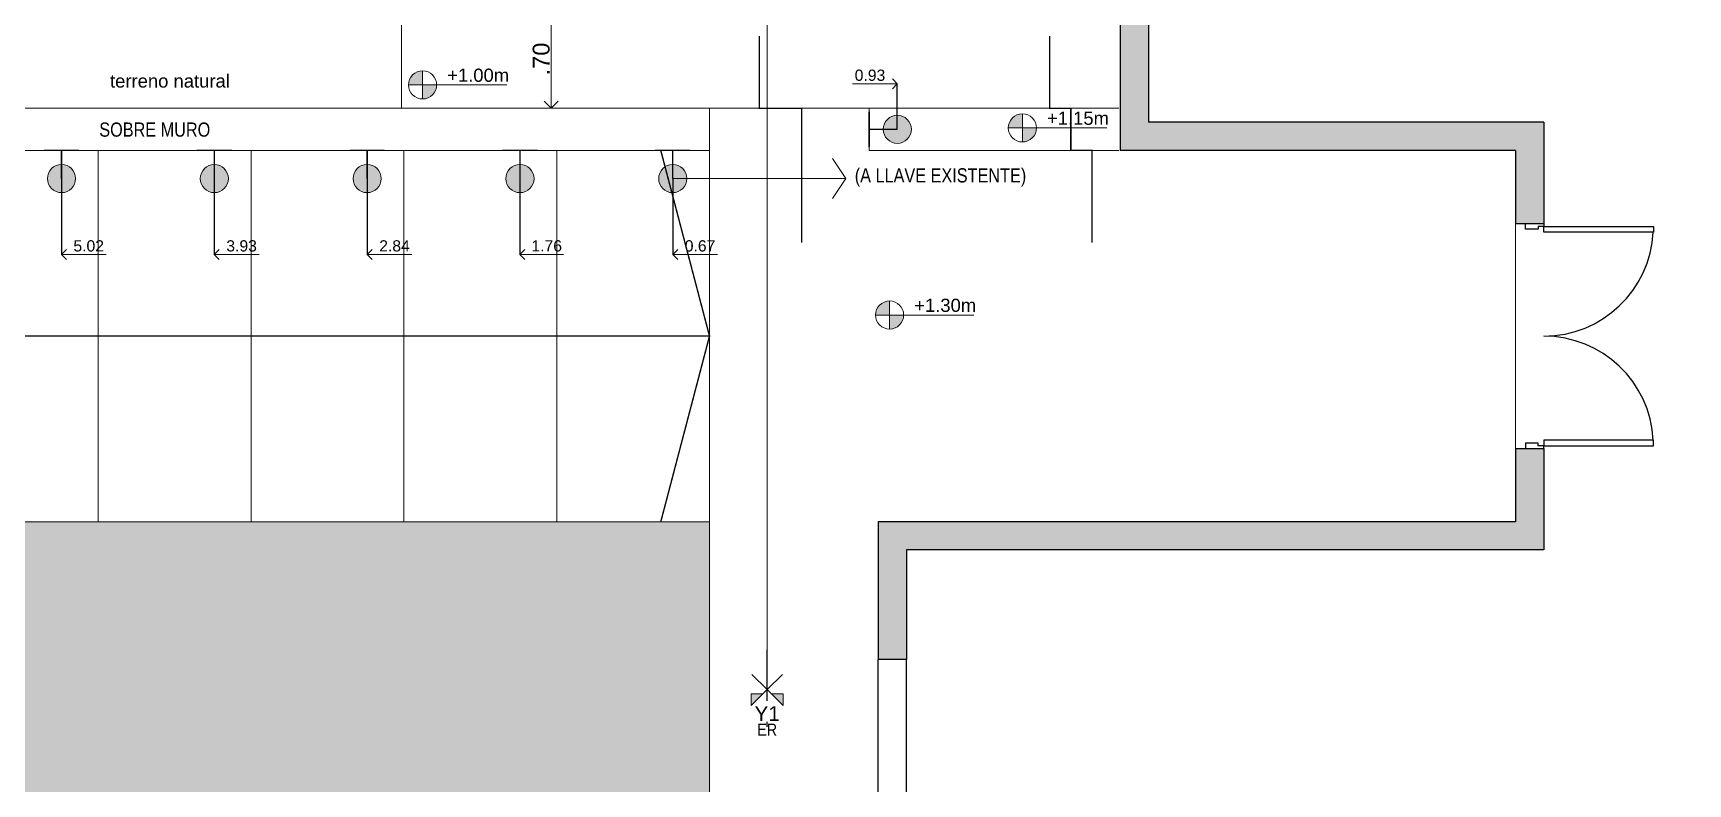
# Model space of a CAD drawing. Header units: millimetres. Extents: x 11902 to 12193, y 9935 to 10135.
# Drawn here: x 12013.02 to 12024.78, y 10094.59 to 10099.93 of the extents above; entities that cross this region are included whole.
import ezdxf
from ezdxf.enums import TextEntityAlignment as Align

# ---------------------------------------------------------------- set-up
doc = ezdxf.new("R2010")
doc.units = ezdxf.units.MM
doc.linetypes.add('CENTRO2', pattern=[28.575, 19.05, -3.175, 3.175, -3.175])
doc.layers.get('Defpoints').update_dxf_attribs({"color": 254})
for name, color, linetype, lineweight, true_color in [('000-COTAS ACUMULADAS', 7, 'Continuous', 9, 0xd10a0d), ('cotas', 7, 'Continuous', 5, 0x1755a1), ('ie bocas', 7, 'Continuous', 9, 0xe41b1b)]:
    doc.layers.add(name, color=color, linetype=linetype, lineweight=lineweight, true_color=true_color)
doc.layers.add('001-EJES REPLANTEO', color=20, linetype='Continuous', lineweight=18)
doc.layers.add('06-SOLADOS', color=252, linetype='Continuous', lineweight=25)
for name, color, linetype in [('01-MUROS', 7, 'Continuous'), ('02-CARPINTERÍAS', 62, 'Continuous'), ('ie textos', 250, 'Continuous')]:
    doc.layers.add(name, color=color, linetype=linetype)
doc.styles.add('arial1', font='arial.ttf', dxfattribs={"height": 0.002})
doc.styles.add('COTAS', font='arial.ttf')
doc.styles.get("Standard").update_dxf_attribs({"font": 'arial.ttf'})
doc.dimstyles.new('ann linear', dxfattribs={"dimtxt": 0.12, "dimasz": 0.1, "dimexe": 0.01, "dimexo": 0.01, "dimgap": 0.01, "dimtad": 1, "dimzin": 4, "dimdsep": 46, "dimtxsty": 'Standard', "dimblk": 'OPEN90', "dimcen": 0.1, "dimse1": 1, "dimse2": 1, "dimclrd": 256, "dimclre": 1, "dimclrt": 256, "dimadec": 0, "dimazin": 0, "dimtfac": 1, "dimtix": 1, "dimtmove": 0, "dimatfit": 3, "dimldrblk": 'DOT', "dimfxl": 0, "dimtolj": 1, "dimtzin": 0, "dimlwd": -1, "dimarcsym": 0})
doc.dimstyles.new('Cotas 1 50', dxfattribs={"dimtxt": 0.08, "dimasz": 0.07, "dimexe": 0, "dimexo": 0, "dimgap": 0.02, "dimtad": 1, "dimjust": 2, "dimzin": 0, "dimdsep": 46, "dimtxsty": 'COTAS', "dimblk1": 'NONE', "dimblk2": 'OPEN90', "dimsah": 1, "dimcen": 0.1, "dimse1": 1, "dimsd1": 1, "dimclrd": 256, "dimclre": 252, "dimclrt": 256, "dimadec": 0, "dimazin": 0, "dimtfac": 1, "dimtix": 1, "dimtmove": 2, "dimatfit": 3, "dimldrblk": 'COTA', "dimfxl": 0, "dimtolj": 1, "dimtzin": 0, "dimlwd": -1, "dimarcsym": 0})

# ---------------------------------------------------------------- blocks, each defined once
blk = doc.blocks.new('_OPEN90')
at = {"color": 0, "linetype": 'ByBlock'}
for p, q in [((0, 0), (-1, 0)), ((-0.5, 0.5), (0, 0)), ((0, 0), (-0.5, -0.5))]:
    blk.add_line(p, q, dxfattribs=at)
blk = doc.blocks.new('*D71')
at = {"layer": 'cotas', "transparency": 16777216}
blk.add_line((12016.7, 10099.995), (12016.7, 10099.495), dxfattribs=at)
at = {"layer": 'Defpoints', "color": 0, "transparency": 16777216}
for p in [(12016.7, 10100.095), (12016.44, 10099.395), (12016.7, 10099.395)]:
    blk.add_point(p, dxfattribs=at)
at = {"layer": 'cotas', "transparency": 16777216, "xscale": 0.1, "yscale": 0.1, "zscale": 0.1}
for p, rotation in [((12016.7, 10100.095), 90), ((12016.7, 10099.395), 270)]:
    blk.add_blockref('_OPEN90', p, dxfattribs=dict(at, rotation=rotation))
at = {"layer": 'cotas', "transparency": 16777216, "insert": (12016.629, 10099.745), "char_height": 0.12, "attachment_point": 5, "rotation": 90}
blk.add_mtext('\\A1;.70', dxfattribs=at)
blk = doc.blocks.new('_DOT')
at = {"color": 0, "linetype": 'ByBlock', "lineweight": -2}
blk.add_line((-0.5, 0), (-1, 0), dxfattribs=at)
at = {"color": 0, "linetype": 'ByBlock', "lineweight": -2, "const_width": 0.5}
blk.add_lwpolyline([(-0.25, 0, 1), (0.25, 0, 1)], format="xyb", close=True, dxfattribs=at)
blk = doc.blocks.new('Eje Replanteo')
h = blk.add_hatch(color=256)
h.paths.add_polyline_path([(0.229, 0.793), (0.06, 0.624), (0.229, 0.624)])
h.paths.add_polyline_path([(-0.229, 0.793), (-0.229, 0.624), (-0.06, 0.624)])
at = {"linetype": 'CENTRO2', "lineweight": 30}
for points in [[(0, 1.094), (0, 1.025)], [(0, 0.725), (0, 0)]]:
    blk.add_lwpolyline(points, dxfattribs=at)
for points in [[(0.217, 0.348), (0, 0.564), (-0.229, 0.793), (-0.229, 0.624), (-0.06, 0.624)], [(-0.217, 0.348), (0, 0.564), (0.229, 0.793), (0.229, 0.624), (0.06, 0.624)]]:
    blk.add_lwpolyline(points)
at = {"width": 0.85}
blk.add_attdef('ER', text='', height=0.17, dxfattribs=at).set_placement((0, 1.133), align=Align.MIDDLE_CENTER)
at = {"color": 1}
blk.add_attdef('EJE', text='', height=0.21, dxfattribs=at).set_placement((0, 0.905), align=Align.MIDDLE_CENTER)
blk = doc.blocks.new('*D114')
at = {"layer": '000-COTAS ACUMULADAS', "color": 252, "lineweight": -2, "transparency": 16777216}
blk.add_line((12017.564, 10098.895), (12017.564, 10098.355), dxfattribs=at)
at = {"layer": '000-COTAS ACUMULADAS', "transparency": 16777216}
blk.add_line((12017.634, 10098.355), (12017.882, 10098.355), dxfattribs=at)
at = {"layer": 'Defpoints', "color": 0, "transparency": 16777216}
for p in [(12017.564, 10098.895), (12018.235, 10098.895), (12017.564, 10098.355)]:
    blk.add_point(p, dxfattribs=at)
at = {"layer": '000-COTAS ACUMULADAS', "transparency": 16777216, "xscale": 0.07, "yscale": 0.07, "zscale": 0.07, "rotation": 180}
blk.add_blockref('_OPEN90', (12017.564, 10098.355), dxfattribs=at)
at = {"layer": '000-COTAS ACUMULADAS', "transparency": 16777216, "insert": (12017.758, 10098.416), "char_height": 0.08, "attachment_point": 5, "style": 'COTAS'}
blk.add_mtext('\\A1;0.67', dxfattribs=at)
blk = doc.blocks.new('_None')
blk = doc.blocks.new('COTA')
blk.add_line((-1, 0), (0, 0))
at = {"const_width": 0.065}
blk.add_lwpolyline([(0.14, 0.14), (0.28, 0.28), (0, 0), (-0.14, -0.14), (-0.28, -0.28)], dxfattribs=at)
blk = doc.blocks.new('*D115')
at = {"layer": '000-COTAS ACUMULADAS', "color": 252, "lineweight": -2, "transparency": 16777216}
blk.add_line((12016.478, 10098.895), (12016.478, 10098.355), dxfattribs=at)
at = {"layer": '000-COTAS ACUMULADAS', "transparency": 16777216}
blk.add_line((12016.548, 10098.355), (12016.788, 10098.355), dxfattribs=at)
at = {"layer": 'Defpoints', "color": 0, "transparency": 16777216}
for p in [(12016.478, 10098.895), (12018.235, 10098.895), (12016.478, 10098.355)]:
    blk.add_point(p, dxfattribs=at)
at = {"layer": '000-COTAS ACUMULADAS', "transparency": 16777216, "xscale": 0.07, "yscale": 0.07, "zscale": 0.07, "rotation": 180}
blk.add_blockref('_OPEN90', (12016.478, 10098.355), dxfattribs=at)
at = {"layer": '000-COTAS ACUMULADAS', "transparency": 16777216, "insert": (12016.668, 10098.416), "char_height": 0.08, "attachment_point": 5, "style": 'COTAS'}
blk.add_mtext('\\A1;1.76', dxfattribs=at)
blk = doc.blocks.new('*D116')
at = {"layer": '000-COTAS ACUMULADAS', "color": 252, "lineweight": -2, "transparency": 16777216}
blk.add_line((12015.391, 10098.895), (12015.391, 10098.355), dxfattribs=at)
at = {"layer": '000-COTAS ACUMULADAS', "transparency": 16777216}
blk.add_line((12015.461, 10098.355), (12015.71, 10098.355), dxfattribs=at)
at = {"layer": 'Defpoints', "color": 0, "transparency": 16777216}
for p in [(12015.391, 10098.895), (12018.235, 10098.895), (12015.391, 10098.355)]:
    blk.add_point(p, dxfattribs=at)
at = {"layer": '000-COTAS ACUMULADAS', "transparency": 16777216, "xscale": 0.07, "yscale": 0.07, "zscale": 0.07, "rotation": 180}
blk.add_blockref('_OPEN90', (12015.391, 10098.355), dxfattribs=at)
at = {"layer": '000-COTAS ACUMULADAS', "transparency": 16777216, "insert": (12015.586, 10098.416), "char_height": 0.08, "attachment_point": 5, "style": 'COTAS'}
blk.add_mtext('\\A1;2.84', dxfattribs=at)
blk = doc.blocks.new('*D117')
at = {"layer": '000-COTAS ACUMULADAS', "color": 252, "lineweight": -2, "transparency": 16777216}
blk.add_line((12014.305, 10098.895), (12014.305, 10098.355), dxfattribs=at)
at = {"layer": '000-COTAS ACUMULADAS', "transparency": 16777216}
blk.add_line((12014.375, 10098.355), (12014.623, 10098.355), dxfattribs=at)
at = {"layer": 'Defpoints', "color": 0, "transparency": 16777216}
for p in [(12014.305, 10098.895), (12018.235, 10098.895), (12014.305, 10098.355)]:
    blk.add_point(p, dxfattribs=at)
at = {"layer": '000-COTAS ACUMULADAS', "transparency": 16777216, "xscale": 0.07, "yscale": 0.07, "zscale": 0.07, "rotation": 180}
blk.add_blockref('_OPEN90', (12014.305, 10098.355), dxfattribs=at)
at = {"layer": '000-COTAS ACUMULADAS', "transparency": 16777216, "insert": (12014.499, 10098.416), "char_height": 0.08, "attachment_point": 5, "style": 'COTAS'}
blk.add_mtext('\\A1;3.93', dxfattribs=at)
blk = doc.blocks.new('*D118')
at = {"layer": '000-COTAS ACUMULADAS', "color": 252, "lineweight": -2, "transparency": 16777216}
blk.add_line((12013.219, 10098.895), (12013.219, 10098.355), dxfattribs=at)
at = {"layer": '000-COTAS ACUMULADAS', "transparency": 16777216}
blk.add_line((12013.289, 10098.355), (12013.536, 10098.355), dxfattribs=at)
at = {"layer": 'Defpoints', "color": 0, "transparency": 16777216}
for p in [(12013.219, 10098.895), (12018.235, 10098.895), (12013.219, 10098.355)]:
    blk.add_point(p, dxfattribs=at)
at = {"layer": '000-COTAS ACUMULADAS', "transparency": 16777216, "xscale": 0.07, "yscale": 0.07, "zscale": 0.07, "rotation": 180}
blk.add_blockref('_OPEN90', (12013.219, 10098.355), dxfattribs=at)
at = {"layer": '000-COTAS ACUMULADAS', "transparency": 16777216, "insert": (12013.412, 10098.416), "char_height": 0.08, "attachment_point": 5, "style": 'COTAS'}
blk.add_mtext('\\A1;5.02', dxfattribs=at)
blk = doc.blocks.new('*D119')
at = {"layer": '000-COTAS ACUMULADAS', "color": 252, "lineweight": -2, "transparency": 16777216}
blk.add_line((12012.133, 10098.895), (12012.133, 10098.355), dxfattribs=at)
at = {"layer": '000-COTAS ACUMULADAS', "transparency": 16777216}
blk.add_line((12012.203, 10098.355), (12012.451, 10098.355), dxfattribs=at)
at = {"layer": 'Defpoints', "color": 0, "transparency": 16777216}
for p in [(12012.133, 10098.895), (12018.235, 10098.895), (12012.133, 10098.355)]:
    blk.add_point(p, dxfattribs=at)
at = {"layer": '000-COTAS ACUMULADAS', "transparency": 16777216, "xscale": 0.07, "yscale": 0.07, "zscale": 0.07, "rotation": 180}
blk.add_blockref('_OPEN90', (12012.133, 10098.355), dxfattribs=at)
at = {"layer": '000-COTAS ACUMULADAS', "transparency": 16777216, "insert": (12012.327, 10098.416), "char_height": 0.08, "attachment_point": 5, "style": 'COTAS'}
blk.add_mtext('\\A1;6.10', dxfattribs=at)
blk = doc.blocks.new('*D120')
at = {"layer": '000-COTAS ACUMULADAS', "color": 252, "lineweight": -2, "transparency": 16777216}
blk.add_line((12011.047, 10098.895), (12011.047, 10098.355), dxfattribs=at)
at = {"layer": '000-COTAS ACUMULADAS', "transparency": 16777216}
blk.add_line((12011.117, 10098.355), (12011.364, 10098.355), dxfattribs=at)
at = {"layer": 'Defpoints', "color": 0, "transparency": 16777216}
for p in [(12011.047, 10098.895), (12018.235, 10098.895), (12011.047, 10098.355)]:
    blk.add_point(p, dxfattribs=at)
at = {"layer": '000-COTAS ACUMULADAS', "transparency": 16777216, "xscale": 0.07, "yscale": 0.07, "zscale": 0.07, "rotation": 180}
blk.add_blockref('_OPEN90', (12011.047, 10098.355), dxfattribs=at)
at = {"layer": '000-COTAS ACUMULADAS', "transparency": 16777216, "insert": (12011.24, 10098.416), "char_height": 0.08, "attachment_point": 5, "style": 'COTAS'}
blk.add_mtext('\\A1;7.19', dxfattribs=at)
blk = doc.blocks.new('APLIQUE')
at = {"layer": 'ie bocas', "extrusion": (-1.88135e-09, 1.24706e-11, 1)}
h = blk.add_hatch(color=256, dxfattribs=at)
h.dxf.hatch_style = 1
edge = h.paths.add_edge_path()
edge.add_arc((0, 0), 0.1, 179.2404, 539.2404, ccw=False)
at = {"layer": 'ie bocas', "const_width": 0.01}
for points in [[(-0.125, 0.2), (0.125, 0.2)], [(0, 0.2), (0, 0)]]:
    blk.add_lwpolyline(points, dxfattribs=at)
at = {"layer": 'ie bocas', "lineweight": 9}
blk.add_circle((0, 0), 0.1, dxfattribs=at)
blk = doc.blocks.new('*D256')
at = {"layer": '000-COTAS ACUMULADAS', "color": 252, "lineweight": -2, "transparency": 16777216}
blk.add_line((12009.96, 10098.895), (12009.96, 10098.355), dxfattribs=at)
at = {"layer": '000-COTAS ACUMULADAS', "transparency": 16777216}
blk.add_line((12010.03, 10098.355), (12010.278, 10098.355), dxfattribs=at)
at = {"layer": 'Defpoints', "color": 0, "transparency": 16777216}
for p in [(12009.96, 10098.895), (12018.235, 10098.895), (12009.96, 10098.355)]:
    blk.add_point(p, dxfattribs=at)
at = {"layer": '000-COTAS ACUMULADAS', "transparency": 16777216, "xscale": 0.07, "yscale": 0.07, "zscale": 0.07, "rotation": 180}
blk.add_blockref('_OPEN90', (12009.96, 10098.355), dxfattribs=at)
at = {"layer": '000-COTAS ACUMULADAS', "transparency": 16777216, "insert": (12010.154, 10098.416), "char_height": 0.08, "attachment_point": 5, "style": 'COTAS'}
blk.add_mtext('\\A1;8.27', dxfattribs=at)
blk = doc.blocks.new('*D257')
at = {"layer": '000-COTAS ACUMULADAS', "transparency": 16777216}
blk.add_line((12019.09, 10099.568), (12018.842, 10099.568), dxfattribs=at)
at = {"layer": '000-COTAS ACUMULADAS', "color": 252, "lineweight": -2, "transparency": 16777216}
blk.add_line((12019.16, 10099.245), (12019.16, 10099.568), dxfattribs=at)
at = {"layer": 'Defpoints', "color": 0, "transparency": 16777216}
for p in [(12019.16, 10099.568), (12018.235, 10099.395), (12019.16, 10099.245)]:
    blk.add_point(p, dxfattribs=at)
at = {"layer": '000-COTAS ACUMULADAS', "transparency": 16777216, "xscale": 0.07, "yscale": 0.07, "zscale": 0.07}
blk.add_blockref('_OPEN90', (12019.16, 10099.568), dxfattribs=at)
at = {"layer": '000-COTAS ACUMULADAS', "transparency": 16777216, "insert": (12018.966, 10099.629), "char_height": 0.08, "attachment_point": 5, "style": 'COTAS'}
blk.add_mtext('\\A1;0.93', dxfattribs=at)

msp = doc.modelspace()

# ---------------------------------------------------------------- hatches: boundary and pattern name
at = {"layer": '01-MUROS', "true_color": 0xe0e0e0, "transparency": 33554595}
h = msp.add_hatch(color=254, dxfattribs=at)
h.dxf.hatch_style = 1
h.paths.add_polyline_path([(12017.8251, 10096.455), (12009.0451, 10096.455), (12009.0451, 10090.345), (12017.8251, 10090.345)])
edge = h.paths.add_edge_path()
edge.add_line((12053.1589, 10112.895), (12013.9351, 10112.895))
edge.add_arc((12013.8466, 10108.0944), 4.8014, 88.94277, 179.99294)
edge.add_line((12009.0451, 10108.095), (12009.0451, 10106.595))
edge.add_line((12009.0451, 10106.595), (12022.2351, 10106.595))
edge.add_line((12022.2351, 10106.595), (12053.1589, 10106.595))
edge.add_line((12053.1589, 10106.595), (12053.1589, 10112.895))
h.paths.add_polyline_path([(12039.4579, 10091.345), (12029.0251, 10091.345), (12029.0251, 10090.345), (12039.4579, 10090.345)])
h.paths.add_polyline_path([(12017.8251, 10091.345), (12025.0251, 10091.345), (12025.0251, 10090.345), (12017.8251, 10090.345)])
h.paths.add_polyline_path([(12039.9379, 10092.495), (12039.9379, 10091.345), (12039.4579, 10091.345), (12039.4579, 10090.345), (12061.4589, 10090.345), (12061.4589, 10112.895), (12053.1589, 10112.895), (12053.1589, 10099.7514), (12042.7079, 10099.7514), (12042.7079, 10092.495)])
at = {"layer": '01-MUROS'}
h = msp.add_hatch(color=253, dxfattribs=at)
h.dxf.hatch_style = 1
h.paths.add_polyline_path([(12025.8251, 10092.695), (12025.8251, 10092.565), (12025.8251, 10092.495), (12036.6079, 10092.495), (12036.6079, 10092.695), (12036.6079, 10094.045), (12036.4479, 10094.045), (12036.4479, 10093.445), (12036.3279, 10093.445), (12036.3279, 10092.695), (12034.5179, 10092.695), (12034.5179, 10093.445), (12034.3979, 10093.445), (12034.3979, 10092.695), (12033.4979, 10092.695), (12033.4979, 10093.295), (12033.2979, 10093.295), (12033.2979, 10092.695)])
h.paths.add_polyline_path([(12032.7979, 10096.675), (12032.7979, 10097.28), (12032.5979, 10097.28), (12032.5979, 10096.475), (12033.2979, 10096.475), (12033.2979, 10095.845), (12033.4979, 10095.845), (12033.4979, 10096.675)])
h.paths.add_polyline_path([(12032.5979, 10099.745), (12032.5979, 10098.88), (12032.7979, 10098.88), (12032.7979, 10099.545), (12033.4979, 10099.545), (12033.4979, 10100.4025), (12033.2979, 10100.4025), (12033.2979, 10099.745)])
h.paths.add_polyline_path([(12033.2979, 10103.6275), (12033.2979, 10102.2525), (12033.4979, 10102.2525), (12033.4979, 10102.94), (12033.4979, 10103.6275)])
h.paths.add_polyline_path([(12030.7165, 10106.595), (12030.7165, 10106.395), (12033.2979, 10106.395), (12033.2979, 10105.4775), (12033.4979, 10105.4775), (12033.4979, 10106.395), (12033.8979, 10106.395), (12033.8979, 10106.595)])
h.paths.add_polyline_path([(12036.3279, 10099.755), (12036.3279, 10099.515), (12036.5879, 10099.515), (12036.5879, 10099.755)])
h.paths.add_polyline_path([(12036.3279, 10096.595), (12036.3279, 10096.355), (12036.5879, 10096.355), (12036.5879, 10096.595)])
h.paths.add_polyline_path([(12036.3479, 10106.595), (12036.0679, 10106.595), (12036.0679, 10106.395), (12036.3279, 10106.395), (12036.3279, 10106.355), (12036.5879, 10106.355), (12036.5879, 10106.595)])
h.paths.add_polyline_path([(12027.4165, 10106.595), (12027.4165, 10106.395), (12028.7165, 10106.395), (12028.7165, 10106.595)])
h.paths.add_polyline_path([(12022.2351, 10106.595), (12022.2351, 10105.23), (12022.4351, 10105.23), (12022.4351, 10106.395), (12025.4165, 10106.395), (12025.4165, 10106.595)])
h.paths.add_polyline_path([(12022.2351, 10103.23), (12022.2351, 10101.865), (12020.7451, 10101.865), (12020.7451, 10099.095), (12023.5551, 10099.095), (12023.5551, 10098.575), (12023.7551, 10098.575), (12023.7551, 10099.295), (12020.9451, 10099.295), (12020.9451, 10101.665), (12022.4351, 10101.665), (12022.4351, 10103.23)])
h.paths.add_polyline_path([(12019.0251, 10096.455), (12019.0251, 10095.475), (12019.2251, 10095.475), (12019.2251, 10096.255), (12023.7551, 10096.255), (12023.7551, 10096.975), (12023.5551, 10096.975), (12023.5551, 10096.455)])
h.paths.add_polyline_path([(12019.2251, 10092.695), (12019.2251, 10093.475), (12019.0251, 10093.475), (12019.0251, 10092.495), (12025.0251, 10092.495), (12025.0251, 10092.695)])
at = {"layer": 'cotas'}
h = msp.add_hatch(color=256, dxfattribs=at)
h.dxf.hatch_style = 1
h.paths.add_polyline_path([(12015.7855, 10099.6608, 0.4142136), (12015.6855, 10099.5608), (12015.7855, 10099.5608)])
h.paths.add_polyline_path([(12015.7855, 10099.5608), (12015.7855, 10099.4608, 0.4142136), (12015.8855, 10099.5608)])
h = msp.add_hatch(color=256, dxfattribs=at)
h.dxf.hatch_style = 1
h.paths.add_polyline_path([(12020.0492, 10099.3551, 0.4142136), (12019.9492, 10099.2551), (12020.0492, 10099.2551)])
h.paths.add_polyline_path([(12020.0492, 10099.2551), (12020.0492, 10099.1551, 0.4142136), (12020.1492, 10099.2551)])
h = msp.add_hatch(color=256, dxfattribs=at)
h.dxf.hatch_style = 1
h.paths.add_polyline_path([(12019.1053, 10098.025, 0.4142136), (12019.0053, 10097.925), (12019.1053, 10097.925)])
h.paths.add_polyline_path([(12019.1053, 10097.925), (12019.1053, 10097.825, 0.4142136), (12019.2053, 10097.925)])

# ---------------------------------------------------------------- linework, layer by layer
at = {"layer": '000-COTAS ACUMULADAS'}
for points in [[(12017.5638, 10098.895), (12018.7931, 10098.895), (12018.7005, 10099.0367)], [(12017.5638, 10098.895), (12018.7931, 10098.895), (12018.7005, 10098.7533)]]:
    msp.add_lwpolyline(points, dxfattribs=at)
at = {"layer": '001-EJES REPLANTEO'}
msp.add_line((12018.2351, 10109.3929), (12018.2351, 10095.2621), dxfattribs=at)
at = {"layer": '01-MUROS'}
for p, q in [((12020.7451, 10101.865), (12020.7451, 10099.095)), ((12020.9451, 10101.665), (12020.9451, 10099.295)), ((12023.7551, 10099.295), (12020.9451, 10099.295)), ((12023.7551, 10099.295), (12023.7551, 10098.575)), ((12023.5551, 10099.095), (12020.7451, 10099.095)), ((12023.5551, 10099.095), (12023.5551, 10098.575)), ((12023.5551, 10098.575), (12023.7551, 10098.575)), ((12023.5551, 10096.975), (12023.5551, 10096.455)), ((12023.5551, 10096.975), (12023.7551, 10096.975)), ((12023.7551, 10096.975), (12023.7551, 10096.255)), ((12023.5551, 10096.455), (12019.0251, 10096.455)), ((12019.0251, 10096.455), (12019.0251, 10095.475)), ((12023.7551, 10096.255), (12019.2251, 10096.255)), ((12019.2251, 10096.255), (12019.2251, 10095.475)), ((12019.2251, 10095.475), (12019.0251, 10095.475))]:
    msp.add_line(p, q, dxfattribs=at)
at = {"layer": '01-MUROS', "const_width": 0.01}
for points in [[(12018.1801, 10099.9083), (12018.1801, 10099.395), (12018.4801, 10099.395), (12018.4801, 10099.395), (12018.4801, 10099.395), (12018.4801, 10098.4392)], [(12020.2437, 10099.9083), (12020.2437, 10099.395), (12020.3937, 10099.395), (12020.3937, 10099.095), (12020.5437, 10099.095), (12020.5437, 10098.4392)]]:
    msp.add_lwpolyline(points, dxfattribs=at)
at = {"layer": '02-CARPINTERÍAS'}
for p, q in [((12019.0251, 10093.475), (12019.0251, 10095.475)), ((12019.2251, 10093.475), (12019.2251, 10095.475))]:
    msp.add_line(p, q, dxfattribs=at)
for points in [[(12023.7151, 10098.535), (12023.6251, 10098.535), (12023.6251, 10098.575), (12023.7551, 10098.575), (12023.7551, 10098.555), (12023.7151, 10098.555)], [(12024.5351, 10098.555), (12024.5351, 10098.515), (12023.7551, 10098.515), (12023.7551, 10098.555)], [(12023.7151, 10097.015), (12023.6251, 10097.015), (12023.6251, 10096.975), (12023.7551, 10096.975), (12023.7551, 10096.995), (12023.7151, 10096.995)], [(12024.5351, 10096.995), (12024.5351, 10097.035), (12023.7551, 10097.035), (12023.7551, 10096.995)]]:
    msp.add_lwpolyline(points, close=True, dxfattribs=at)
for centre, start, end in [((12023.7551, 10098.555), 270, 357.06047), ((12023.7551, 10096.995), 2.93953, 90)]:
    msp.add_arc(centre, 0.78, start, end, dxfattribs=at)
at = {"layer": '06-SOLADOS', "lineweight": 5}
for p, q in [((12015.6351, 10106.595), (12015.6351, 10099.395)), ((12020.7351, 10099.395), (12009.0451, 10099.395)), ((12017.8251, 10099.095), (12017.8251, 10099.395)), ((12018.9601, 10099.395), (12018.9601, 10099.095)), ((12017.8251, 10099.095), (12009.0451, 10099.095)), ((12013.4803, 10099.095), (12013.4803, 10096.455)), ((12014.5665, 10099.095), (12014.5665, 10096.455)), ((12015.6527, 10099.095), (12015.6527, 10096.455)), ((12016.7389, 10099.095), (12016.7389, 10096.455)), ((12017.8251, 10099.095), (12017.8251, 10096.455)), ((12020.7351, 10099.095), (12018.9601, 10099.095)), ((12023.5551, 10098.575), (12023.5551, 10096.975)), ((12017.8251, 10096.455), (12009.0451, 10096.455)), ((12017.8251, 10096.455), (12017.8251, 10091.345))]:
    msp.add_line(p, q, dxfattribs=at)
at = {"layer": 'cotas'}
for p, q in [((12015.7855, 10099.6608), (12015.7855, 10099.4608)), ((12015.6855, 10099.5608), (12016.3855, 10099.5608)), ((12019.9492, 10099.2551), (12020.6492, 10099.2551)), ((12020.0492, 10099.3551), (12020.0492, 10099.1551)), ((12019.1053, 10098.025), (12019.1053, 10097.825)), ((12019.0053, 10097.925), (12019.7053, 10097.925))]:
    msp.add_line(p, q, dxfattribs=at)
at = {"layer": 'cotas', "const_width": 0.01}
for points in [[(12010.2217, 10097.775), (12017.8251, 10097.775), (12017.4787, 10099.095)], [(12010.2217, 10097.775), (12017.8251, 10097.775), (12017.4787, 10096.455)]]:
    msp.add_lwpolyline(points, dxfattribs=at)
at = {"layer": 'cotas'}
for centre in [(12015.7855, 10099.5608), (12020.0492, 10099.2551), (12019.1053, 10097.925)]:
    msp.add_circle(centre, 0.1, dxfattribs=at)

# ---------------------------------------------------------------- block references
at = {"layer": '001-EJES REPLANTEO'}
ref = msp.add_blockref('Eje Replanteo', (12018.2351, 10095.5443), dxfattribs=dict(at, xscale=-0.5, yscale=0.5, zscale=0.5, rotation=180))
ref.add_attrib('EJE', 'Y1', dxfattribs={"layer": '0', "color": 1, "height": 0.105}).set_placement((12018.2351, 10095.0913), align=Align.MIDDLE_CENTER)
ref.add_attrib('ER', 'ER', dxfattribs={"layer": '0', "height": 0.085, "width": 0.85}).set_placement((12018.2351, 10094.9779), align=Align.MIDDLE_CENTER)
at = {"layer": 'ie bocas', "rotation": 90}
msp.add_blockref('APLIQUE', (12019.1601, 10099.245), dxfattribs=at)
at = {"layer": 'ie bocas'}
for p in [(12013.219, 10098.895), (12014.3052, 10098.895), (12015.3914, 10098.895), (12016.4776, 10098.895), (12017.5638, 10098.895)]:
    msp.add_blockref('APLIQUE', p, dxfattribs=at)

# ---------------------------------------------------------------- texts
at = {"layer": 'cotas', "char_height": 0.09375, "attachment_point": 1}
for s, insert in [('\\pi0.63056;terreno natural', (12012.9332, 10099.6356)), ('+1.00m', (12015.9604, 10099.6766)), ('+1.15m', (12020.2242, 10099.3708)), ('+1.30m', (12019.2803, 10098.0408))]:
    msp.add_mtext_dynamic_manual_height_columns(s, width=1.470858, gutter_width=12.5, heights=[0], dxfattribs=dict(at, insert=insert))
at = {"layer": 'ie textos', "char_height": 0.1008, "attachment_point": 1, "style": 'arial1'}
for s, insert in [('{\\fArial Narrow|b0|i0|c0|p34;SOBRE MURO}', (12013.4874, 10099.2936)), ('{\\fArial Narrow|b0|i0|c0|p34; (A LLAVE EXISTENTE)}', (12018.8256, 10098.9682))]:
    msp.add_mtext(s, dxfattribs=dict(at, insert=insert))

# ---------------------------------------------------------------- dimensions: what is measured, and where the dimension line sits
at = {"layer": '000-COTAS ACUMULADAS'}
for base, p1, p2, picture, middle in [((12019.1601464387, 10099.5678749793), (12018.2351464388, 10099.3950384484), (12019.1601464387, 10099.2450384484), '*D257', (12018.9662446652, 10099.6287481034)), ((12009.9604, 10098.355), (12018.2351, 10098.895), (12009.9604, 10098.895), '*D256', (12010.1543, 10098.4158)), ((12011.0466, 10098.355), (12018.2351, 10098.895), (12011.0466, 10098.895), '*D120', (12011.2402, 10098.4158)), ((12012.1328, 10098.355), (12018.2351, 10098.895), (12012.1328, 10098.895), '*D119', (12012.3267, 10098.4158)), ((12013.219, 10098.355), (12018.2351, 10098.895), (12013.219, 10098.895), '*D118', (12013.4124, 10098.4158)), ((12014.3052, 10098.355), (12018.2351, 10098.895), (12014.3052, 10098.895), '*D117', (12014.499, 10098.4159)), ((12015.3914, 10098.355), (12018.2351, 10098.895), (12015.3914, 10098.895), '*D116', (12015.5858, 10098.4158)), ((12016.4776, 10098.355), (12018.2351, 10098.895), (12016.4776, 10098.895), '*D115', (12016.6677, 10098.4158)), ((12017.5638, 10098.355), (12018.2351, 10098.895), (12017.5638, 10098.895), '*D114', (12017.7577, 10098.4158))]:
    dim = msp.add_linear_dim(base=base, p1=p1, p2=p2, dimstyle='Cotas 1 50', dxfattribs=at)
    dim.commit()
    dim.dimension.update_dxf_attribs({"geometry": picture, "text_midpoint": middle})
at = {"layer": 'cotas'}
dim = msp.add_linear_dim(base=(12016.7003, 10099.395), p1=(12016.7003, 10100.095), p2=(12016.4403, 10099.395), angle=90, dimstyle='ann linear', override={"dimfxl": 6, "dimfxlon": 1}, dxfattribs=at)
dim.commit()
dim.dimension.update_dxf_attribs({"geometry": '*D71', "text_midpoint": (12016.629, 10099.745)})

doc.saveas('drawing.dxf')
